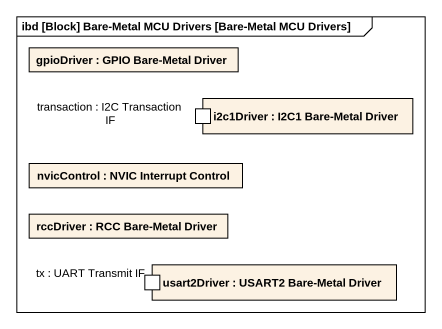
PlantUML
@startuml
mainframe ibd [Block] Bare-Metal MCU Drivers [Bare-Metal MCU Drivers]
rectangle "gpioDriver : GPIO Bare-Metal Driver" as gpioDriver
rectangle "i2c1Driver : I2C1 Bare-Metal Driver" as i2c1Driver {
  port "transaction : I2C Transaction IF" as transaction_I2C_Transaction
}
rectangle "nvicControl : NVIC Interrupt Control" as nvicControl
rectangle "rccDriver : RCC Bare-Metal Driver" as rccDriver
rectangle "usart2Driver : USART2 Bare-Metal Driver" as usart2Driver {
  port "tx : UART Transmit IF" as tx_UART_Transmit_IF
}
@enduml
